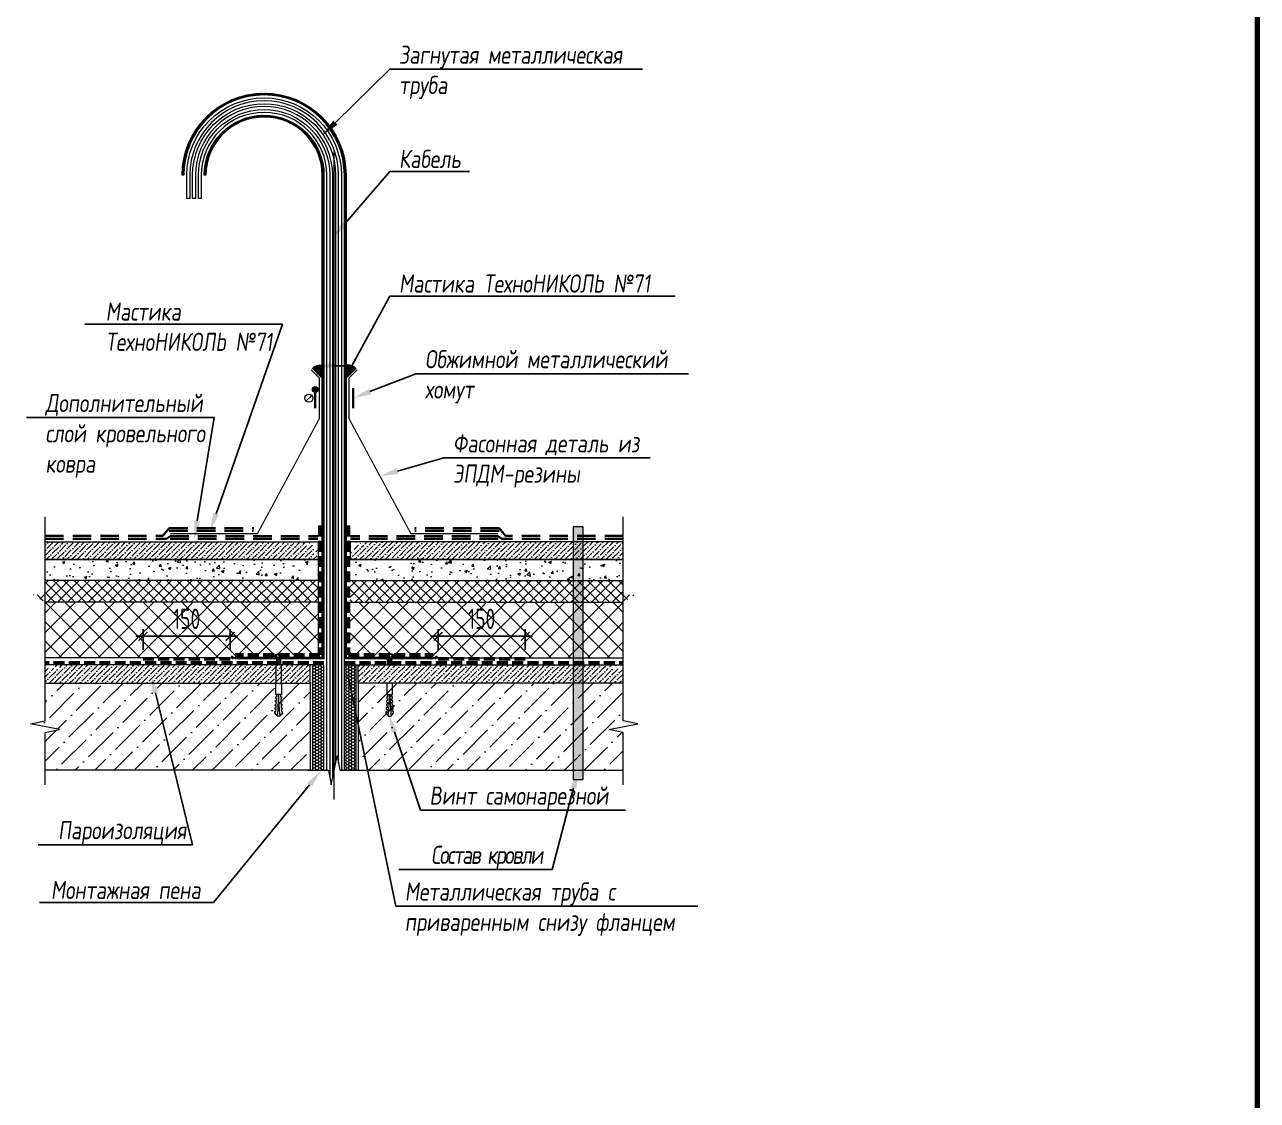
# Model space of a CAD drawing. Header units: millimetres. Extents: x -136099598 to 11807193, y 0 to 779331.
# Drawn here: x 729966 to 738447, y 368650 to 376051 of the extents above; entities that cross this region are included whole.
import ezdxf
from ezdxf import colors
from ezdxf.entities.mleader import LeaderData, LeaderLine
from ezdxf.math import Vec2, Vec3

# ---------------------------------------------------------------- set-up
doc = ezdxf.new("R2010")
doc.units = ezdxf.units.MM
doc.header["$MEASUREMENT"] = 0
doc.linetypes.add('DASHED', pattern=[19.05, 12.7, -6.35])
doc.linetypes.add('ГОСТ 2.303 4', pattern=[7, 5, -2, 0])
doc.layers.get('0').update_dxf_attribs({"color": 250, "lineweight": 9})
doc.layers.get('Defpoints').update_dxf_attribs({"color": 8})
doc.layers.add('АР_Кровельный аэратор', color=250, linetype='Continuous')
for name, color, linetype, lineweight in [('АР_Тонкие', 250, 'Continuous', 5), ('АР_Штриховка', 253, 'Continuous', 13), ('Крепеж', 7, 'Continuous', 13), ('Штриховка', 7, 'Continuous', 5)]:
    doc.layers.add(name, color=color, linetype=linetype, lineweight=lineweight)
doc.styles.add('ISOCPEUR', font='isocpeur.ttf', dxfattribs={"width": 0.7})
doc.styles.add('Архитект', font='isocpeur.ttf', dxfattribs={"width": 0.8, "oblique": 8})
doc.dimstyles.new('R_50', dxfattribs={"dimtxt": 140, "dimasz": 60, "dimexe": 50, "dimexo": 50, "dimgap": 50, "dimtad": 1, "dimdec": 0, "dimrnd": 5, "dimzin": 0, "dimdsep": 46, "dimtxsty": 'ISOCPEUR', "dimblk": 'ARCHTICK', "dimcen": 50, "dimdle": 50, "dimclrd": 256, "dimclre": 256, "dimclrt": 256, "dimadec": 0, "dimazin": 0, "dimtfac": 2, "dimtdec": 0, "dimtofl": 0, "dimtmove": 1, "dimatfit": 3, "dimfxl": 1, "dimtvp": 3, "dimtfill": 1, "dimtolj": 1, "dimtzin": 0, "dimarcsym": 0})
pattern_1 = [(45, (-85798.76, 154240.84), (50.513941, 185.217782), [238.125, -47.625, 0, -47.625])]
pattern_2 = [(0, (725595.373, 13324.6006), (3.81, 2.199704), [2.54, -5.08]), (120, (725595.373, 13324.6006), (-3.809999545, 2.199704788), [2.54, -5.08]), (60, (725595.373, 13324.6006), (4.55e-07, 4.399408788), [-5.08, 2.54])]
pattern_3 = [(0, (725761.373, 223964.601), (19.05, 10.99852), [12.7, -25.4]), (120, (725761.373, 223964.601), (-19.0499977, 10.99852394), [12.7, -25.4]), (60, (725761.373, 223964.601), (2.3e-06, 21.99704394), [-25.4, 12.7])]
pattern_4 = [(45, (-78819.99, 154291.71), (-67.351921, 67.351921), []), (135, (-78819.99, 154291.71), (-67.351921, -67.351921), [])]
pattern_5 = [(45, (-289922.824, -605902.309), (13.2501655, 48.5839401), [62.4618791, -13.4917659, 0, -13.4917659])]
pattern_6 = [(45, (933598.553, 251615.35), (-35.333775, 35.333775), []), (135, (933598.553, 251615.35), (-35.333775, -35.333775), [])]
pattern_7 = [(45, (-287181.745, -606751.64), (13.2501655, 48.5839401), [62.4618791, -13.4917659, 0, -13.4917659])]
pattern_8 = [(50, (-57816.72, 341.41), (182.18467, -15.939086), [19.05, -209.55]), (355, (-57816.72, 341.41), (-35.24342, 191.056845), [15.24, -167.640584]), (100.451445, (-57801.54, 340.08), (146.941247, 175.117752), [16.19001, -178.090245]), (46.1842, (-57816.72, 392.2), (271.07904, -42.04233), [28.575, -314.325]), (96.635558, (-57794.13, 388.7), (237.404134, 247.426125), [24.28502, -267.13561]), (351.18415, (-57816.72, 392.2), (237.40413, 247.426125), [22.85997, -251.45973]), (21, (-57791.32, 379.51), (151.61439, -102.265198), [19.05, -209.55]), (326, (-57791.32, 379.51), (61.80203, 184.187966), [15.24, -167.64]), (71.451445, (-57778.69, 370.99), (213.41642, 81.92277), [16.19001, -178.089938]), (37.5, (-57816.72, 341.41), (3.0886033, 84.555039), [0, -165.608, 0, -170.18, 0, -168.275]), (7.5, (-57816.72, 341.41), (66.8196625, 100.180575), [0, -97.028, 0, -161.798, 0, -64.135]), (327.5, (-57873.36, 341.41), (135.590595, -5.728744), [0, -63.5, 0, -198.12, 0, -262.89]), (317.5, (-57898.76, 341.41), (148.129181, 25.426491), [0, -82.55, 0, -131.572, 0, -186.69])]

# ---------------------------------------------------------------- blocks, each defined once
blk = doc.blocks.new('Дюбель')
at = {"layer": 'Крепеж'}
for points in [[(-48.1, 2.8), (-49, 2.8), (-50.4, 2.1), (-50.4, -2.1), (-49, -2.8), (-48.1, -2.8)], [(-17.5, 4.2), (-18.3, 2.8), (-21.1, 3), (-21, 4.4), (-23.1, 4.5), (-23.9, 3.1), (-26.7, 3.3), (-26.6, 4.7), (-28.7, 4.8), (-29.5, 3.4), (-32.3, 3.6), (-32.2, 5), (-34.3, 5.1), (-35, 3.7), (-37.8, 3.9), (-37.8, 5.3), (-39.9, 5.4), (-40.6, 4), (-43.4, 4.2), (-43.4, 5.6), (-45.5, 5.7), (-48, 4.4), (-48.1, 1.6), (-17.6, 0), (-48.1, -1.6), (-48, -4.4), (-45.5, -5.7), (-43.4, -5.6), (-43.4, -4.2), (-40.6, -4), (-39.9, -5.4), (-37.8, -5.3), (-37.8, -3.9), (-35, -3.7), (-34.3, -5.1), (-32.2, -5), (-32.3, -3.6), (-29.5, -3.4), (-28.7, -4.8), (-26.6, -4.7), (-26.7, -3.3), (-23.9, -3.1), (-23.1, -4.5), (-21, -4.4), (-21.1, -3), (-18.3, -2.8), (-17.5, -4.2)], [(0, -4.2), (0, 4.2), (-17.5, 4.2), (-17.5, -4.2), (0, -4.2)]]:
    blk.add_lwpolyline(points, dxfattribs=at)
blk = doc.blocks.new('_ArchTick')
at = {"color": 0, "linetype": 'ByBlock', "const_width": 0.15}
blk.add_lwpolyline([(-0.5, -0.5), (0.5, 0.5)], dxfattribs=at)
blk = doc.blocks.new('*D1340')
at = {"layer": 'Defpoints', "color": 0, "transparency": 16777216}
for p in [(730780.4, 371842.3), (730780.4, 371699.3), (731380.4, 371699.3)]:
    blk.add_point(p, dxfattribs=at)
at = {"layer": 'АР_Кровельный аэратор', "lineweight": -2, "transparency": 16777216}
for p, q in [((730780.4, 371749.3), (730780.4, 371892.3)), ((731380.4, 371749.3), (731380.4, 371892.3)), ((731430.4, 371842.3), (730730.4, 371842.3))]:
    blk.add_line(p, q, dxfattribs=at)
at = {"layer": 'АР_Кровельный аэратор', "lineweight": -2, "transparency": 16777216, "xscale": 60, "yscale": 60, "zscale": 60, "rotation": 180}
blk.add_blockref('_ArchTick', (730780.4, 371842.3), dxfattribs=at)
at = {"layer": 'АР_Кровельный аэратор', "lineweight": -2, "transparency": 16777216, "xscale": 60, "yscale": 60, "zscale": 60}
blk.add_blockref('_ArchTick', (731380.4, 371842.3), dxfattribs=at)
at = {"layer": 'АР_Кровельный аэратор', "lineweight": 15, "transparency": 16777216, "insert": (731080.4, 371962.3), "char_height": 140, "attachment_point": 5, "style": 'ISOCPEUR', "bg_fill": 3, "box_fill_scale": 1.25, "bg_fill_color": 256, "bg_fill_true_color": 13158600, "bg_fill_transparency": 0}
blk.add_mtext('\\A1;150', dxfattribs=at)
blk = doc.blocks.new('*D1336')
at = {"layer": 'Defpoints', "color": 0, "transparency": 16777216}
for p in [(733410.3, 371842.3), (732810.3, 371699.3), (733410.3, 371699.3)]:
    blk.add_point(p, dxfattribs=at)
at = {"layer": 'АР_Кровельный аэратор', "lineweight": -2, "transparency": 16777216}
for p, q in [((732810.3, 371749.3), (732810.3, 371892.3)), ((733410.3, 371749.3), (733410.3, 371892.3)), ((732760.3, 371842.3), (733460.3, 371842.3))]:
    blk.add_line(p, q, dxfattribs=at)
at = {"layer": 'АР_Кровельный аэратор', "lineweight": -2, "transparency": 16777216, "xscale": 60, "yscale": 60, "zscale": 60, "rotation": 180}
blk.add_blockref('_ArchTick', (732810.3, 371842.3), dxfattribs=at)
at = {"layer": 'АР_Кровельный аэратор', "lineweight": -2, "transparency": 16777216, "xscale": 60, "yscale": 60, "zscale": 60}
blk.add_blockref('_ArchTick', (733410.3, 371842.3), dxfattribs=at)
at = {"layer": 'АР_Кровельный аэратор', "lineweight": 15, "transparency": 16777216, "insert": (733110.3, 371962.3), "char_height": 140, "attachment_point": 5, "style": 'ISOCPEUR', "bg_fill": 3, "box_fill_scale": 1.25, "bg_fill_color": 256, "bg_fill_true_color": 13158600, "bg_fill_transparency": 0}
blk.add_mtext('\\A1;150', dxfattribs=at)

msp = doc.modelspace()

# ---------------------------------------------------------------- hatches: boundary and pattern name
at = {"layer": 'АР_Кровельный аэратор', "lineweight": 15}
h = msp.add_hatch(dxfattribs=at)
h.set_pattern_fill('ANSI31', color=256, scale=2, style=0)
h.set_pattern_definition([(45, (725595.373, 167447.2683), (-4.49012806, 4.49012806), [])])
h.paths.add_polyline_path([(732177.373, 375015.268, 1), (731049.373, 375015.268), (731061.373, 375015.268, -1), (732165.373, 375015.268), (732165.373, 371687.268), (732464.773, 371687.268), (732464.773, 371699.268), (732177.373, 371699.268)])
h.paths.add_polyline_path([(732025.373, 375015.268, 1), (731201.373, 375015.268), (731213.373, 375015.268, -1), (732013.373, 375015.268), (732013.373, 371699.268), (731725.973, 371699.268), (731725.973, 371687.268), (732025.373, 371687.268)])
h.paths.add_polyline_path([(732777.373, 371699.268), (732489.973, 371699.268), (732489.973, 371687.268), (732777.373, 371687.268)])
h.paths.add_polyline_path([(731700.773, 371699.268), (731413.373, 371699.268), (731413.373, 371687.268), (731700.773, 371687.268)], flags=16)
h = msp.add_hatch(dxfattribs=at)
h.set_pattern_fill('HONEY', color=256, scale=0.8, style=0)
h.set_pattern_definition(pattern_2)
h.paths.add_polyline_path([(732005.373, 373710.589, 0.21220515), (731945.858, 373685.086), (732005.373, 373625.571)])
h = msp.add_hatch(dxfattribs=at)
h.set_pattern_fill('HONEY', color=256, scale=0.8, style=0)
h.set_pattern_definition(pattern_2)
h.paths.add_polyline_path([(732185.373, 373625.571), (732244.888, 373685.086, 0.21220515), (732185.373, 373710.589)])
msp.add_hatch(color=256, dxfattribs=at).paths.add_polyline_path([(731945.373, 373540.6, 1), (731985.373, 373540.6, 1)])
h = msp.add_hatch(color=256, dxfattribs=at)
h.dxf.hatch_style = 1
h.paths.add_polyline_path([(733808.379, 370856.031), (733808.379, 372595.833), (733739.607, 372595.833), (733739.607, 370856.031)])
h = msp.add_hatch(dxfattribs=at)
h.set_pattern_fill('HONEY', color=256, scale=4, style=0)
h.set_pattern_definition(pattern_3)
h.paths.add_polyline_path([(732025.373, 371647.039), (731945.373, 371647.039), (731945.373, 370920.601), (732025.373, 370920.601)])
h = msp.add_hatch(dxfattribs=at)
h.set_pattern_fill('HONEY', color=256, scale=4, style=0)
h.set_pattern_definition(pattern_3)
h.paths.add_polyline_path([(732165.373, 371647.039), (732245.373, 371647.039), (732245.373, 370920.601), (732165.373, 370920.601)])
h = msp.add_hatch(dxfattribs=at)
h.set_pattern_fill('ANSI36', color=256, scale=30, style=0)
h.set_pattern_definition(pattern_1)
h.paths.add_polyline_path([(732458.473, 371441.851), (732458.473, 371520.601), (732496.273, 371520.601), (732496.273, 371441.851), (732490.147, 371438.375), (732490.806, 371425.792), (732497.097, 371426.122), (732497.592, 371416.685), (732491.465, 371413.21), (732492.125, 371400.627), (732498.416, 371400.957), (732498.911, 371391.52), (732492.784, 371388.044), (732493.444, 371375.462), (732499.735, 371375.791), (732500.23, 371366.354), (732494.103, 371362.879), (732494.763, 371350.296), (732501.054, 371350.626), (732501.549, 371341.189), (732495.422, 371337.713), (732496.081, 371325.131), (732502.373, 371325.46), (732502.867, 371316.023), (732497.153, 371304.684), (732489.973, 371304.307), (732489.973, 371300.101), (732486.823, 371293.801), (732467.923, 371293.801), (732464.773, 371300.101), (732464.773, 371304.307), (732457.593, 371304.684), (732451.879, 371316.023), (732452.373, 371325.46), (732458.665, 371325.131), (732459.324, 371337.713), (732453.198, 371341.189), (732453.692, 371350.626), (732459.984, 371350.296), (732460.643, 371362.879), (732454.516, 371366.354), (732455.011, 371375.791), (732461.302, 371375.462), (732461.962, 371388.044), (732455.835, 371391.52), (732456.33, 371400.957), (732462.621, 371400.627), (732463.281, 371413.21), (732457.154, 371416.685), (732457.649, 371426.122), (732463.94, 371425.792), (732464.6, 371438.375)])
h.paths.add_polyline_path([(730106.726, 371180.601), (730106.726, 370920.601), (731929.373, 370920.601), (731929.373, 371520.601), (730106.726, 371520.601), (730106.726, 371260.601), (730006.726, 371240.601), (730206.726, 371200.601)])
h = msp.add_hatch(dxfattribs=at)
h.set_pattern_fill('ANSI36', color=256, scale=30, style=0)
h.set_pattern_definition(pattern_1)
h.paths.add_polyline_path([(734084.02, 370920.601), (734084.02, 371180.601), (733984.02, 371200.601), (734084.02, 371220.601), (734084.02, 371520.601), (732261.373, 371520.601), (732261.373, 370920.601)])
h.paths.add_polyline_path([(731732.273, 371441.851), (731732.273, 371520.601), (731694.473, 371520.601), (731694.473, 371441.851), (731700.599, 371438.375), (731699.94, 371425.792), (731693.649, 371426.122), (731693.154, 371416.685), (731699.281, 371413.21), (731698.621, 371400.627), (731692.33, 371400.957), (731691.835, 371391.52), (731697.962, 371388.044), (731697.302, 371375.462), (731691.011, 371375.791), (731690.516, 371366.354), (731696.643, 371362.879), (731695.983, 371350.296), (731689.692, 371350.626), (731689.197, 371341.189), (731695.324, 371337.713), (731694.665, 371325.131), (731688.373, 371325.46), (731687.879, 371316.023), (731693.593, 371304.684), (731700.773, 371304.307), (731700.773, 371300.101), (731703.923, 371293.801), (731722.823, 371293.801), (731725.973, 371300.101), (731725.973, 371304.307), (731733.153, 371304.684), (731738.867, 371316.023), (731738.373, 371325.46), (731732.081, 371325.131), (731731.422, 371337.713), (731737.548, 371341.189), (731737.054, 371350.626), (731730.762, 371350.296), (731730.103, 371362.879), (731736.23, 371366.354), (731735.735, 371375.791), (731729.444, 371375.462), (731728.784, 371388.044), (731734.911, 371391.52), (731734.416, 371400.957), (731728.125, 371400.627), (731727.465, 371413.21), (731733.592, 371416.685), (731733.097, 371426.122), (731726.806, 371425.792), (731726.146, 371438.375)])
at = {"layer": 'АР_Штриховка'}
h = msp.add_hatch(dxfattribs=at)
h.set_pattern_fill('AR-CONC', color=256)
h.set_pattern_definition(pattern_8)
h.paths.add_polyline_path([(730106.726, 372369.933), (730106.726, 372227.265), (731949.162, 372227.265), (731949.162, 372369.933)])
h = msp.add_hatch(dxfattribs=at)
h.set_pattern_fill('AR-CONC', color=256)
h.set_pattern_definition(pattern_8)
h.paths.add_polyline_path([(734084.02, 372369.933), (734084.02, 372227.265), (732241.584, 372227.265), (732241.584, 372369.933)])
at = {"layer": 'Штриховка', "ltscale": 50}
h = msp.add_hatch(dxfattribs=at)
h.set_pattern_fill('БЕТОН И ИЗДЕЛИЯ ИЗ НЕГО', color=256, scale=9.993901, pattern_type=2)
h.set_pattern_definition(pattern_5)
edge = h.paths.add_edge_path()
edge.add_line((731954.109, 372375.223), (731959.941, 372469.872))
edge.add_line((731959.941, 372469.872), (731715.349, 372469.872))
edge.add_line((731876.179, 372468.462), (731875.207, 372469.872))
edge.add_line((731834.459, 372468.099), (731725.054, 372469.872))
edge.add_line((731875.693, 372467.948), (731875.693, 372469.077))
edge.add_line((731726.248, 372449.884), (731716.32, 372449.884))
edge.add_line((731985.373, 372492.601), (730014.318, 372492.601))
edge.add_line((730106.726, 372492.601), (730106.726, 372369.933))
edge.add_line((730082.71, 372369.933), (731981.308, 372369.933))
edge.add_line((731985.373, 372369.933), (731985.373, 372469.872))
h.paths.add_polyline_path([(731875.693, 372469.077), (731876.179, 372468.462), (731875.207, 372469.872), (731710.492, 372469.872), (731722.558, 372469.872), (731875.693, 372467.948)], flags=17)
h = msp.add_hatch(dxfattribs=at)
h.set_pattern_fill('БЕТОН И ИЗДЕЛИЯ ИЗ НЕГО', color=256, scale=9.993901, pattern_type=2)
h.set_pattern_definition(pattern_5)
edge = h.paths.add_edge_path()
edge.add_line((732236.637, 372375.223), (732230.805, 372469.872))
edge.add_line((732230.805, 372469.872), (732475.397, 372469.872))
edge.add_line((732314.567, 372468.462), (732315.539, 372469.872))
edge.add_line((732356.287, 372468.099), (732465.692, 372469.872))
edge.add_line((732315.053, 372467.948), (732315.053, 372469.077))
edge.add_line((732464.498, 372449.884), (732474.426, 372449.884))
edge.add_line((732205.373, 372492.601), (734176.428, 372492.601))
edge.add_line((734084.02, 372492.601), (734084.02, 372369.933))
edge.add_line((734108.036, 372369.933), (732209.438, 372369.933))
edge.add_line((732205.373, 372369.933), (732205.373, 372469.872))
h.paths.add_polyline_path([(732315.053, 372469.077), (732314.567, 372468.462), (732315.539, 372469.872), (732480.254, 372469.872), (732468.188, 372469.872), (732315.053, 372467.948)], flags=17)
h = msp.add_hatch(dxfattribs=at)
h.set_pattern_fill('БЕТОН И ИЗДЕЛИЯ ИЗ НЕГО', color=256, scale=9.993901, pattern_type=2)
h.set_pattern_definition(pattern_7)
edge = h.paths.add_edge_path()
edge.add_line((730102.029, 371525.891), (730110.986, 371620.54))
edge.add_line((730264.909, 371620.54), (730266.851, 371620.54))
edge.add_line((730265.88, 371600.552), (730266.851, 371620.54))
edge.add_line((730255.952, 371600.552), (730265.88, 371600.552))
edge.add_line((730255.952, 371618.616), (730255.952, 371600.552))
edge.add_line((730255.952, 371618.616), (730257.146, 371620.54))
edge.add_line((730117.4, 371643.268), (731933.622, 371643.268))
edge.add_line((731929.373, 371641.932), (731929.373, 371519.264))
edge.add_line((732061.64, 371520.601), (730112.393, 371520.601))
edge.add_line((730106.507, 371520.601), (730106.507, 371620.54))
h.paths.add_polyline_path([(730255.952, 371600.552), (730265.88, 371600.552), (730266.851, 371620.54), (730271.708, 371620.54), (730259.643, 371620.54), (730255.952, 371618.616)], flags=16)
h = msp.add_hatch(dxfattribs=at)
h.set_pattern_fill('БЕТОН И ИЗДЕЛИЯ ИЗ НЕГО', color=256, scale=9.993901, pattern_type=2)
h.set_pattern_definition(pattern_7)
edge = h.paths.add_edge_path()
edge.add_line((734088.717, 371525.891), (734079.76, 371620.54))
edge.add_line((733925.837, 371620.54), (733923.895, 371620.54))
edge.add_line((733924.866, 371600.552), (733923.895, 371620.54))
edge.add_line((733934.794, 371600.552), (733924.866, 371600.552))
edge.add_line((733934.794, 371618.616), (733934.794, 371600.552))
edge.add_line((733934.794, 371618.616), (733933.6, 371620.54))
edge.add_line((734073.346, 371643.268), (732257.124, 371643.268))
edge.add_line((732261.373, 371641.932), (732261.373, 371519.264))
edge.add_line((732129.106, 371520.601), (734078.353, 371520.601))
edge.add_line((734084.239, 371520.601), (734084.239, 371620.54))
h.paths.add_polyline_path([(733934.794, 371600.552), (733924.866, 371600.552), (733923.895, 371620.54), (733919.038, 371620.54), (733931.103, 371620.54), (733934.794, 371618.616)], flags=16)

# ---------------------------------------------------------------- linework, layer by layer
at = {"layer": 'Defpoints', "color": 3, "lineweight": 100, "ltscale": 100}
msp.add_lwpolyline([(738446.68, 390279.277), (718506.901, 390279.277), (718506.901, 346458.14), (738446.68, 346458.14)], close=True, dxfattribs=at)
at = {"layer": 'АР_Кровельный аэратор', "lineweight": 15}
for p, q in [((730106.726, 372492.601), (731985.373, 372492.601)), ((734084.02, 372492.601), (732205.373, 372492.601)), ((731985.373, 372472.601), (731985.373, 371716.981)), ((730106.726, 372369.933), (731985.373, 372369.933)), ((734084.02, 372369.933), (732205.373, 372369.933)), ((731985.373, 372227.265), (730106.726, 372227.265)), ((732205.373, 372227.265), (734084.02, 372227.265)), ((731929.373, 371520.601), (731929.373, 371647.039)), ((732261.373, 371520.601), (732261.373, 371647.039))]:
    msp.add_line(p, q, dxfattribs=at)
for points in [[(732165.373, 371687.268), (732165.373, 375015.268, 1), (731061.373, 375015.268), (731061.373, 375015.268), (731049.373, 375015.268), (731049.373, 375015.268, -1), (732177.373, 375015.268), (732177.373, 371699.268), (732777.373, 371699.268), (732777.373, 371687.268), (732165.373, 371687.268)], [(732125.373, 370970.601), (732125.373, 375015.268, 1), (731101.373, 375015.268), (731101.373, 374855.268), (731081.373, 374855.268), (731081.373, 375015.268, -1), (732145.373, 375015.268), (732145.373, 370920.601)], [(732085.373, 370870.601), (732085.373, 375015.268, 1), (731141.373, 375015.268), (731141.373, 374855.268), (731121.373, 374855.268), (731121.373, 375015.268, -1), (732105.373, 375015.268), (732105.373, 370970.601)], [(732045.373, 370920.601), (732045.373, 375015.268, 1), (731181.373, 375015.268), (731181.373, 374855.268), (731161.373, 374855.268), (731161.373, 375015.268, -1), (732065.373, 375015.268), (732065.373, 370870.601)], [(732005.373, 373625.571), (731945.858, 373685.086, -0.21220515), (732005.373, 373710.589), (732005.373, 373625.571)], [(732185.373, 373625.571), (732244.888, 373685.086, 0.21220515), (732185.373, 373710.589), (732185.373, 373625.571)], [(731700.773, 371647.039), (731700.773, 371705.039), (731679.773, 371705.039, -0.18777692), (731710.223, 371722.897), (731710.223, 371714.039), (731716.523, 371714.039), (731716.523, 371722.897, -0.18777692), (731746.973, 371705.039), (731725.973, 371705.039), (731725.973, 371647.039)], [(732489.973, 371647.039), (732489.973, 371705.039), (732510.973, 371705.039, 0.18777692), (732480.523, 371722.897), (732480.523, 371714.039), (732474.223, 371714.039), (732474.223, 371722.897, 0.18777692), (732443.773, 371705.039), (732464.773, 371705.039), (732464.773, 371647.039)]]:
    msp.add_lwpolyline(points, format="xyb", dxfattribs=at)
msp.add_lwpolyline([(732025.373, 371687.268), (731413.373, 371687.268), (731413.373, 371699.268), (732013.373, 371699.268), (732013.373, 375015.268, 1), (731213.373, 375015.268), (731201.373, 375015.268, -1), (732025.373, 375015.268), (732025.373, 371687.268)], format="xyb", close=True, dxfattribs=at)
for points in [[(732095.373, 370720.601), (732095.373, 375175.268)], [(732165.373, 371564.601), (732165.373, 374892.6)], [(731901.574, 373460.802), (731941.172, 373500.399)], [(730106.726, 370820.601), (730106.726, 371180.601), (730206.726, 371200.601), (730006.726, 371240.601), (730106.726, 371260.601), (730106.726, 372664.601)], [(734084.02, 370820.601), (734084.02, 371180.601), (733984.02, 371200.601), (734184.02, 371240.601), (734084.02, 371260.601), (734084.02, 372664.601)], [(730106.726, 372492.601), (731985.373, 372492.601), (731985.373, 372369.933), (730106.726, 372369.933)], [(734084.02, 372492.601), (732205.373, 372492.601), (732205.373, 372369.933), (734084.02, 372369.933)], [(732025.373, 371647.039), (730106.726, 371647.039)], [(731715.661, 371647.039), (731730.923, 371653.418), (731725.973, 371659.718), (731695.823, 371647.118), (731695.884, 371647.039)], [(732165.373, 371647.039), (734084.02, 371647.039)], [(732475.085, 371647.039), (732459.823, 371653.418), (732464.773, 371659.718), (732494.923, 371647.118), (732494.862, 371647.039)], [(730106.726, 371520.601), (731929.373, 371520.601), (731929.373, 370920.601), (730106.726, 370920.601)], [(734084.02, 371520.601), (732261.373, 371520.601), (732261.373, 370920.601), (734084.02, 370920.601)], [(731911.373, 370920.601), (732055.373, 370920.601), (732075.373, 370820.601), (732115.373, 371020.601), (732135.373, 370920.601), (732279.373, 370920.601)]]:
    msp.add_lwpolyline(points, dxfattribs=at)
for points, const_width in [([(731937.373, 373676.6), (731993.373, 373620.6), (731993.373, 373340.6), (731567.373, 372548.6), (730967.373, 372548.6)], 8), ([(732253.373, 373676.6), (732197.373, 373620.6), (732197.373, 373340.6), (732623.373, 372548.6), (733223.373, 372548.6)], 8), ([(731965.373, 373410.6), (731965.373, 373550.6)], 16), ([(732225.373, 373410.6), (732225.373, 373550.6)], 16)]:
    msp.add_lwpolyline(points, dxfattribs=dict(at, const_width=const_width))
at = {"layer": 'АР_Кровельный аэратор', "lineweight": 15, "elevation": -0.09}
msp.add_lwpolyline([(733808.379, 370856.031), (733808.379, 372595.833), (733739.607, 372595.833), (733739.607, 370856.031)], close=True, dxfattribs=at)
at = {"layer": 'АР_Кровельный аэратор', "const_width": 8}
for points in [[(734929.932, 372532.601), (734929.932, 372532.601)], [(734929.932, 372512.601), (734929.932, 372512.601)]]:
    msp.add_lwpolyline(points, close=True, dxfattribs=at)
at = {"layer": 'АР_Кровельный аэратор', "lineweight": 15}
for points in [[(731694.473, 371520.601), (731732.273, 371520.601), (731732.273, 371647.039), (731694.473, 371647.039)], [(731700.773, 371677.268), (731730.923, 371689.868), (731725.973, 371696.168), (731695.823, 371683.568)], [(731700.773, 371665.118), (731730.923, 371677.718), (731725.973, 371684.018), (731695.823, 371671.418)], [(731700.773, 371652.968), (731730.923, 371665.568), (731725.973, 371671.868), (731695.823, 371659.268)], [(731945.373, 370920.601), (732025.373, 370920.601), (732025.373, 371647.039), (731945.373, 371647.039)], [(732245.373, 370920.601), (732165.373, 370920.601), (732165.373, 371647.039), (732245.373, 371647.039)], [(732489.973, 371677.268), (732459.823, 371689.868), (732464.773, 371696.168), (732494.923, 371683.568)], [(732489.973, 371665.118), (732459.823, 371677.718), (732464.773, 371684.018), (732494.923, 371671.418)], [(732489.973, 371652.968), (732459.823, 371665.568), (732464.773, 371671.868), (732494.923, 371659.268)]]:
    msp.add_lwpolyline(points, close=True, dxfattribs=at)
for centre, radius in [((731921.373, 373480.6), 28), ((731965.373, 373540.6), 20)]:
    msp.add_circle(centre, radius, dxfattribs=at)
at = {"layer": 'АР_Тонкие', "color": 5, "linetype": 'DASHED', "lineweight": 30, "ltscale": 10}
for points in [[(730106.726, 372532.601), (730916.345, 372532.601), (730960.775, 372586.156), (731541.852, 372586.156)], [(730960.775, 372567.018), (731541.245, 372567.018)], [(734084.02, 372532.601), (733274.401, 372532.601), (733229.971, 372586.156), (732648.893, 372586.156)], [(733229.971, 372567.018), (732649.501, 372567.018)]]:
    msp.add_lwpolyline(points, dxfattribs=at)
at = {"layer": 'АР_Тонкие', "color": 1, "linetype": 'DASHED', "lineweight": 30, "ltscale": 10}
for points in [[(730106.726, 372512.601), (730941.588, 372512.601), (730967.373, 372531.69), (731982.239, 372531.69)], [(730967.373, 372512.601), (731982.239, 372512.601)], [(734084.02, 372512.601), (733249.158, 372512.601), (733223.373, 372531.69), (732208.507, 372531.69)], [(733223.373, 372512.601), (732208.507, 372512.601)]]:
    msp.add_lwpolyline(points, dxfattribs=at)
at = {"layer": 'Штриховка', "color": 6, "linetype": 'ГОСТ 2.303 4', "lineweight": 50, "ltscale": 15}
for p, q in [((730780.402, 371687.268), (731380.402, 371687.268)), ((731388.888, 371690.783), (731401.331, 371703.227))]:
    msp.add_line(p, q, dxfattribs=at)
for points in [[(731997.373, 372604.361), (731997.373, 371715.268)], [(732193.373, 372604.361), (732193.373, 371715.268)], [(731997.373, 371715.268), (731413.373, 371715.268)], [(732193.373, 371715.268), (732777.373, 371715.268)], [(732025.373, 371659.268), (730106.726, 371659.268)], [(732165.373, 371659.268), (734084.02, 371659.268)]]:
    msp.add_lwpolyline(points, dxfattribs=at)

# ---------------------------------------------------------------- block references
at = {"layer": 'АР_Кровельный аэратор', "lineweight": 15, "yscale": 4.5, "zscale": 4.5}
for p, xscale, rotation in [((731713.373, 371520.601), -4.5, 270), ((732477.373, 371520.601), 4.5, 90.00000000000001)]:
    msp.add_blockref('Дюбель', p, dxfattribs=dict(at, xscale=xscale, rotation=rotation))

# ---------------------------------------------------------------- leaders
at = {"layer": 'АР_Кровельный аэратор', "lineweight": 15}
ml = msp.add_multileader_mtext('Standard', dxfattribs=at)
ml.set_content('Загнутая металлическая\\Pтруба', color=256, style='Архитект')
ml.set_leader_properties()
ml.build(insert=Vec2(0, 0))
ml.multileader.update_dxf_attribs({"text_left_attachment_type": 6, "text_right_attachment_type": 6, "dogleg_length": 50, "arrow_head_size": 125})
ctx = ml.context
ctx.base_point, ctx.char_height, ctx.arrow_head_size, ctx.landing_gap_size, ctx.plane_origin = Vec3(732528.747, 375744.253), 125, 125, 12.5, Vec3(720995.689, 369294.445)
ctx.left_attachment, ctx.right_attachment = 6, 6
notes = []
notes.append((ctx, [(1, (1, 1, 0), (732478.747, 375744.253), (1, 0), 50, [(1, [(732014.318, 375289.26)], 0, [])])]))
ctx.mtext.insert, ctx.mtext.flow_direction = Vec3(732541.247, 375906.753), 5
ml = msp.add_multileader_mtext('Standard', dxfattribs=at)
ml.set_content('Кабель', color=256, style='Архитект')
ml.set_leader_properties()
ml.build(insert=Vec2(0, 0))
ml.multileader.update_dxf_attribs({"text_left_attachment_type": 6, "text_right_attachment_type": 6, "dogleg_length": 50, "arrow_head_size": 125})
ctx = ml.context
ctx.base_point, ctx.char_height, ctx.arrow_head_size, ctx.landing_gap_size, ctx.plane_origin = Vec3(732528.747, 375039.604), 125, 125, 12.5, Vec3(720995.689, 368589.795)
ctx.left_attachment, ctx.right_attachment = 6, 6
notes.append((ctx, [(1, (1, 1, 0), (732478.747, 375039.604), (1, 0), 50, [(1, [(732085.373, 374584.61)], 0, [])])]))
ctx.mtext.insert, ctx.mtext.flow_direction = Vec3(732541.247, 375189.604), 5
ml = msp.add_multileader_mtext('Standard', dxfattribs=at)
ml.set_content('Мастика ТехноНИКОЛЬ №71', color=256, style='Архитект')
ml.set_leader_properties()
ml.build(insert=Vec2(0, 0))
ml.multileader.update_dxf_attribs({"text_left_attachment_type": 6, "text_right_attachment_type": 6, "dogleg_length": 50, "arrow_head_size": 125})
ctx = ml.context
ctx.base_point, ctx.char_height, ctx.arrow_head_size, ctx.landing_gap_size, ctx.plane_origin = Vec3(732528.747, 374182.137), 125, 125, 12.5, Vec3(720995.689, 367732.328)
ctx.left_attachment, ctx.right_attachment = 6, 6
notes.append((ctx, [(1, (1, 1, 0), (732478.747, 374182.137), (1, 0), 50, [(0, [(731972.91, 373704.152), (732217.836, 373704.152)], 0, [])])]))
ctx.mtext.insert, ctx.mtext.flow_direction = Vec3(732541.247, 374332.137), 5
ml = msp.add_multileader_mtext('Standard', dxfattribs=at)
ml.set_content('Мастика\\PТехноНИКОЛЬ №71', color=256, style='Архитект')
ml.set_leader_properties()
ml.build(insert=Vec2(0, 0))
ml.multileader.update_dxf_attribs({"text_left_attachment_type": 6, "text_right_attachment_type": 6, "dogleg_length": 50, "arrow_head_size": 125})
ctx = ml.context
ctx.base_point, ctx.char_height, ctx.arrow_head_size, ctx.landing_gap_size, ctx.plane_origin = Vec3(730510.897, 373989.594), 125, 125, 12.5, Vec3(719958.801, 367732.328)
ctx.left_attachment, ctx.right_attachment = 6, 6
notes.append((ctx, [(0, (1, 1, 0), (731741.033, 373989.594), (-1, 0), 50, [(0, [(731241.704, 372567.018)], 0, [])])]))
ctx.mtext.insert, ctx.mtext.flow_direction = Vec3(730523.397, 374139.594), 5
ml = msp.add_multileader_mtext('Standard', dxfattribs=at)
ml.set_content('Обжимной металлический\\Pхомут', color=256, style='Архитект')
ml.set_leader_properties()
ml.build(insert=Vec2(0, 0))
ml.multileader.update_dxf_attribs({"text_left_attachment_type": 6, "text_right_attachment_type": 6, "dogleg_length": 50, "arrow_head_size": 125})
ctx = ml.context
ctx.base_point, ctx.char_height, ctx.arrow_head_size, ctx.landing_gap_size, ctx.plane_origin = Vec3(732708.068, 373649.332), 125, 125, 12.5, Vec3(720995.689, 367199.523)
ctx.left_attachment, ctx.right_attachment = 6, 6
notes.append((ctx, [(1, (1, 1, 0), (732658.068, 373649.332), (1, 0), 50, [(1, [(732225.373, 373480.6)], 0, [])])]))
ctx.mtext.insert, ctx.mtext.flow_direction = Vec3(732720.568, 373811.832), 5
ml = msp.add_multileader_mtext('Standard', dxfattribs=at)
ml.set_content('Дополнительный\\Pслой кровельного\\Pковра', color=256, style='Архитект')
ml.set_leader_properties()
ml.build(insert=Vec2(0, 0))
ml.multileader.update_dxf_attribs({"text_left_attachment_type": 6, "text_right_attachment_type": 6, "dogleg_length": 50, "arrow_head_size": 125})
ctx = ml.context
ctx.base_point, ctx.char_height, ctx.arrow_head_size, ctx.landing_gap_size, ctx.plane_origin = Vec3(730096.333, 373347.521), 125, 125, 12.5, Vec3(717152.41, 367462.56)
ctx.left_attachment, ctx.right_attachment = 6, 6
notes.append((ctx, [(0, (1, 1, 0), (731268.9, 373347.521), (-1, 0), 50, [(1, [(731134.025, 372512.601)], 0, [])])]))
ctx.mtext.insert, ctx.mtext.flow_direction = Vec3(730108.833, 373510.021), 5
ml = msp.add_multileader_mtext('Standard', dxfattribs=at)
ml.set_content('Фасонная деталь из\\PЭПДМ-резины', color=256, style='Архитект')
ml.set_leader_properties()
ml.build(insert=Vec2(0, 0))
ml.multileader.update_dxf_attribs({"text_left_attachment_type": 6, "text_right_attachment_type": 6, "dogleg_length": 50, "arrow_head_size": 125})
ctx = ml.context
ctx.base_point, ctx.char_height, ctx.arrow_head_size, ctx.landing_gap_size, ctx.plane_origin = Vec3(732900.021, 373069.846), 125, 125, 12.5, Vec3(720995.689, 366620.038)
ctx.left_attachment, ctx.right_attachment = 6, 6
notes.append((ctx, [(1, (1, 1, 0), (732850.021, 373069.846), (1, 0), 50, [(1, [(732410.373, 372944.6)], 0, [])])]))
ctx.mtext.insert, ctx.mtext.flow_direction = Vec3(732912.521, 373232.346), 5
ml = msp.add_multileader_mtext('Standard', dxfattribs=at)
ml.set_content('Металлическая труба с \\Pприваренным снизу фланцем', color=256, style='Архитект')
ml.set_leader_properties()
ml.build(insert=Vec2(0, 0))
ml.multileader.update_dxf_attribs({"text_left_attachment_type": 6, "text_right_attachment_type": 6, "dogleg_length": 50, "arrow_head_size": 125})
ctx = ml.context
ctx.base_point, ctx.char_height, ctx.arrow_head_size, ctx.landing_gap_size, ctx.plane_origin = Vec3(732568.744, 369986.241), 125, 125, 12.5, Vec3(720427.4, 363278.681)
ctx.left_attachment, ctx.right_attachment = 6, 6
notes.append((ctx, [(1, (1, 1, 0), (732518.744, 369986.241), (1, 0), 50, [(1, [(732165.373, 371687.268)], 0, [])])]))
ctx.mtext.insert, ctx.mtext.flow_direction = Vec3(732581.244, 370148.741), 5
ml = msp.add_multileader_mtext('Standard', dxfattribs=at)
ml.set_content('Пароизоляция', color=256, style='Архитект')
ml.set_leader_properties()
ml.build(insert=Vec2(0, 0))
ml.multileader.update_dxf_attribs({"text_left_attachment_type": 6, "text_right_attachment_type": 6, "dogleg_length": 50, "arrow_head_size": 125})
ctx = ml.context
ctx.base_point, ctx.char_height, ctx.arrow_head_size, ctx.landing_gap_size, ctx.plane_origin = Vec3(730183.322, 370408.288), 125, 125, 12.5, Vec3(716838.47, 364164.161)
ctx.left_attachment, ctx.right_attachment = 6, 6
notes.append((ctx, [(0, (1, 1, 0), (731120.89, 370408.288), (-1, 0), 50, [(1, [(730836.509, 371575.437)], 0, [])])]))
ctx.mtext.insert, ctx.mtext.flow_direction = Vec3(730195.822, 370570.788), 5
ml = msp.add_multileader_mtext('Standard', dxfattribs=at)
ml.set_content('Винт самонарезной', color=256, style='Архитект')
ml.set_leader_properties()
ml.build(insert=Vec2(0, 0))
ml.multileader.update_dxf_attribs({"text_left_attachment_type": 6, "text_right_attachment_type": 6, "dogleg_length": 50, "arrow_head_size": 125})
ctx = ml.context
ctx.base_point, ctx.char_height, ctx.arrow_head_size, ctx.landing_gap_size, ctx.plane_origin = Vec3(732738.744, 370646.241), 125, 125, 12.5, Vec3(720427.4, 363705.9)
ctx.left_attachment, ctx.right_attachment = 6, 6
notes.append((ctx, [(1, (1, 1, 0), (732688.744, 370646.241), (1, 0), 50, [(1, [(732470.176, 371304.024)], 0, [])])]))
ctx.mtext.insert, ctx.mtext.flow_direction = Vec3(732751.244, 370808.741), 5
ml = msp.add_multileader_mtext('Standard', dxfattribs=at)
ml.set_content('Монтажная пена', color=256, style='Архитект')
ml.set_leader_properties()
ml.build(insert=Vec2(0, 0))
ml.multileader.update_dxf_attribs({"text_left_attachment_type": 6, "text_right_attachment_type": 6, "dogleg_length": 50, "arrow_head_size": 125})
ctx = ml.context
ctx.base_point, ctx.char_height, ctx.arrow_head_size, ctx.landing_gap_size, ctx.plane_origin = Vec3(730133.78, 370009.81), 125, 125, 12.5, Vec3(716838.47, 363705.9)
ctx.left_attachment, ctx.right_attachment = 6, 6
notes.append((ctx, [(0, (1, 1, 0), (731266.348, 370009.81), (-1, 0), 50, [(1, [(732005.118, 370917.415)], 0, [])])]))
ctx.mtext.insert, ctx.mtext.flow_direction = Vec3(730146.28, 370159.81), 5
ml = msp.add_multileader_mtext('Standard', dxfattribs=at)
ml.set_content('{\\T0.85;Состав кровли}', color=256, style='Архитект')
ml.set_leader_properties()
ml.build(insert=Vec2(0, 0))
ml.multileader.update_dxf_attribs({"text_left_attachment_type": 6, "text_right_attachment_type": 6, "dogleg_length": 50, "arrow_head_size": 125})
ctx = ml.context
ctx.base_point, ctx.char_height, ctx.arrow_head_size, ctx.landing_gap_size, ctx.plane_origin = Vec3(732749.399, 370238.741), 125, 125, 12.5, Vec3(737845.845, 365358.209)
ctx.left_attachment, ctx.right_attachment = 6, 6
notes.append((ctx, [(0, (1, 1, 0), (733594.24, 370238.741), (-1, 0), 50, [(0, [(733775.135, 370920.601)], 0, [])])]))
ctx.mtext.insert, ctx.mtext.flow_direction = Vec3(732761.899, 370401.241), 5
for ctx, leaders in notes:
    for number, flags, end, landing, length, lines in leaders:
        leader = LeaderData()
        leader.index, (leader.has_last_leader_line, leader.has_dogleg_vector, leader.attachment_direction) = number, flags
        leader.last_leader_point, leader.dogleg_vector, leader.dogleg_length = Vec3(end), Vec3(landing), length
        for number, points, colour, breaks in lines:
            line = LeaderLine()
            line.index, line.vertices, line.color, line.breaks = number, Vec3.list(points), colors.encode_raw_color(colour), breaks
            leader.lines.append(line)
        ctx.leaders.append(leader)

# ---------------------------------------------------------------- next in the draw order: dimensions: what is measured, and where the dimension line sits
dim = msp.add_linear_dim(base=(730780.402, 371842.279), p1=(731380.402, 371699.268), p2=(730780.402, 371699.268), angle=180, text='150', dimstyle='R_50', override={"dimpost": '\\X'}, dxfattribs=at)
dim.commit()
dim.dimension.update_dxf_attribs({"geometry": '*D1340', "text_midpoint": (731080.402, 371962.279)})
dim = msp.add_linear_dim(base=(733410.344, 371842.279), p1=(732810.344, 371699.268), p2=(733410.344, 371699.268), text='150', dimstyle='R_50', override={"dimpost": '\\X'}, dxfattribs=at)
dim.commit()
dim.dimension.update_dxf_attribs({"geometry": '*D1336', "text_midpoint": (733110.344, 371962.279)})

# ---------------------------------------------------------------- next in the draw order: hatches: boundary and pattern name
h = msp.add_hatch(dxfattribs=at)
h.set_pattern_fill('ANSI37', color=256, scale=30, style=0)
h.set_pattern_definition(pattern_4)
h.paths.add_polyline_path([(730106.726, 372077.265), (730852.431, 372077.265), (730767.756, 371694.143), (730106.726, 371694.143)])
h.paths.add_polyline_path([(730852.431, 372077.265), (731010.529, 372077.265), (730899.863, 371694.143), (730767.756, 371694.143)])
h.paths.add_polyline_path([(731010.529, 372077.265), (731985.373, 372077.265), (731985.373, 371694.143), (730899.863, 371694.143)])
h = msp.add_hatch(dxfattribs=at)
h.set_pattern_fill('ANSI37', color=256, scale=30, style=0)
h.set_pattern_definition(pattern_4)
h.paths.add_polyline_path([(734084.02, 372077.265), (733338.315, 372077.265), (733422.99, 371694.143), (734084.02, 371694.143)])
h.paths.add_polyline_path([(733338.315, 372077.265), (733180.217, 372077.265), (733290.883, 371694.143), (733422.99, 371694.143)])
h.paths.add_polyline_path([(733180.217, 372077.265), (732205.373, 372077.265), (732205.373, 371694.143), (733290.883, 371694.143)])
at = {"layer": 'Штриховка', "ltscale": 10}
h = msp.add_hatch(dxfattribs=at)
h.set_pattern_fill('НЕМЕТАЛЛИЧЕСКИЕ МАТЕРИАЛЫ', color=256, scale=19.987801, pattern_type=2)
h.set_pattern_definition(pattern_6)
edge = h.paths.add_edge_path(flags=16)
edge.add_line((731604.563, 372227.265), (730030.344, 372227.265))
edge = h.paths.add_edge_path(flags=16)
edge.add_line((730033.054, 372127.265), (730014.24, 372127.265))
edge.add_line((730065.556, 372127.265), (730014.24, 372127.265))
edge.add_line((730065.556, 372127.265), (730019.685, 372127.265))
edge.add_line((730019.685, 372127.265), (730033.054, 372127.265))
h.paths.add_polyline_path([(730386.996, 372077.265), (730026.182, 372077.265), (730023.115, 372077.265)])
edge = h.paths.add_edge_path()
edge.add_line((730006.557, 372127.265), (730021.924, 372127.265))
edge.add_line((730108.259, 372077.265), (730105.193, 372127.265))
edge.add_line((730019.685, 372127.265), (730033.054, 372127.265))
edge.add_line((730019.685, 372127.265), (730026.704, 372127.265))
edge.add_line((730017.357, 372127.265), (730026.704, 372127.265))
edge.add_line((730024.37, 372127.265), (730017.357, 372127.265))
edge.add_line((730024.37, 372127.265), (730023.115, 372127.265))
edge = h.paths.add_edge_path(flags=17)
edge.add_line((730030.344, 372227.265), (731604.563, 372227.265))
h.paths.add_polyline_path([(730106.726, 372227.265), (730106.726, 372077.265), (731985.373, 372077.265), (731985.373, 372227.265)])
h = msp.add_hatch(dxfattribs=at)
h.set_pattern_fill('НЕМЕТАЛЛИЧЕСКИЕ МАТЕРИАЛЫ', color=256, scale=19.987801, pattern_type=2)
h.set_pattern_definition(pattern_6)
edge = h.paths.add_edge_path(flags=16)
edge.add_line((732586.183, 372227.265), (734160.402, 372227.265))
edge = h.paths.add_edge_path(flags=16)
edge.add_line((734157.692, 372127.265), (734176.506, 372127.265))
edge.add_line((734125.19, 372127.265), (734176.506, 372127.265))
edge.add_line((734125.19, 372127.265), (734171.061, 372127.265))
edge.add_line((734171.061, 372127.265), (734157.692, 372127.265))
h.paths.add_polyline_path([(733803.75, 372077.265), (734164.564, 372077.265), (734167.631, 372077.265)])
edge = h.paths.add_edge_path()
edge.add_line((734184.189, 372127.265), (734168.822, 372127.265))
edge.add_line((734082.487, 372077.265), (734085.553, 372127.265))
edge.add_line((734171.061, 372127.265), (734157.692, 372127.265))
edge.add_line((734171.061, 372127.265), (734164.042, 372127.265))
edge.add_line((734173.389, 372127.265), (734164.042, 372127.265))
edge.add_line((734166.376, 372127.265), (734173.389, 372127.265))
edge.add_line((734166.376, 372127.265), (734167.631, 372127.265))
edge = h.paths.add_edge_path(flags=17)
edge.add_line((734160.402, 372227.265), (732586.183, 372227.265))
h.paths.add_polyline_path([(734084.02, 372227.265), (734084.02, 372077.265), (732205.373, 372077.265), (732205.373, 372227.265)])

# ---------------------------------------------------------------- next in the draw order: linework, layer by layer
at = {"layer": 'АР_Кровельный аэратор', "lineweight": 15}
for p, q in [((731985.373, 372077.265), (730106.726, 372077.265)), ((732205.373, 372077.265), (734084.02, 372077.265)), ((731732.086, 371694.143), (730106.726, 371694.143)), ((732458.66, 371694.143), (734084.02, 371694.143))]:
    msp.add_line(p, q, dxfattribs=at)
at = {"layer": 'Штриховка', "color": 6, "linetype": 'ГОСТ 2.303 4', "lineweight": 50, "ltscale": 15}
for p, q in [((732801.858, 371690.783), (732789.415, 371703.227)), ((733410.344, 371687.268), (732810.344, 371687.268))]:
    msp.add_line(p, q, dxfattribs=at)

doc.saveas('drawing.dxf')
